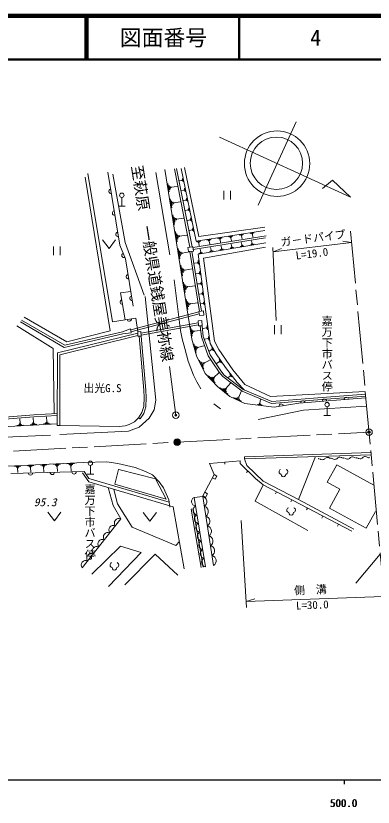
# Model space of a CAD drawing. Units: millimetres at full size, sheet at 1:1000; details may follow other scales. Extents: x 40000 to 680000, y 20000 to 380000.
# Drawn here: x 492784 to 574682, y 198715 to 380000 of the extents above; entities that cross this region are included whole.
import ezdxf
from ezdxf.enums import TextEntityAlignment as Align

# ---------------------------------------------------------------- set-up
doc = ezdxf.new("R2010")
doc.units = ezdxf.units.MM
doc.header["$LTSCALE"] = 1000
doc.header["$PDMODE"] = 32
doc.header["$PDSIZE"] = 500
doc.linetypes.add('CHAIN', pattern=[18.5, 12, -1.5, 3.5, -1.5])
for name, color, linetype, lineweight in [('S-BGD', 7, 'Continuous', 13), ('S-BMK', 2, 'CHAIN', 13), ('S-BMK-SRVR', 3, 'Continuous', 13), ('S-TTL', 2, 'Continuous', 140), ('S-TTL-BAND', 7, 'Continuous', 25), ('S-TTL-LINE', 7, 'Continuous', 50), ('S-TTL-TXT', 7, 'Continuous', 13)]:
    doc.layers.add(name, color=color, linetype=linetype, lineweight=lineweight)
doc.layers.add('S-OTRS', color=6, linetype='Continuous')
doc.styles.add('@ＭＳ ゴシック', font='')
doc.styles.add('ＭＳ ゴシック', font='')
doc.styles.get('@ＭＳ ゴシック').set_extended_font_data('@MS Gothic')
doc.styles.get('ＭＳ ゴシック').set_extended_font_data('MS Gothic')

msp = doc.modelspace()

# ---------------------------------------------------------------- linework, layer by layer
at = {"layer": 'S-BGD'}
for p, q in [((557057, 355721), (548286, 336641)), ((539497, 352237), (569507, 338442)), ((529112, 344913), (532675, 327008)), ((529603, 345010), (533173, 327071)), ((524873, 344145), (528044, 325236)), ((531007, 342723), (531166, 341955)), ((527939, 339643), (527627, 341610)), ((528057, 340166), (527902, 341149)), ((528215, 340443), (528137, 340935)), ((528393, 340597), (528354, 340843)), ((528373, 340720), (529750, 340938)), ((530856, 342292), (530319, 342181)), ((530846, 342340), (530866, 342244)), ((530913, 342403), (530953, 342212)), ((530970, 342515), (531049, 342131)), ((565381, 342326), (563038, 340452)), ((569507, 338442), (565381, 342326)), ((531313, 340054), (530764, 339941)), ((531303, 340103), (531323, 340005)), ((531371, 340168), (531411, 339972)), ((531429, 340282), (531510, 339890)), ((531467, 340494), (531629, 339711)), ((540449, 339938), (540449, 337938)), ((541949, 337938), (541949, 339938)), ((517077, 338406), (517077, 336406)), ((528518, 335981), (528184, 338090)), ((528646, 336542), (528479, 337596)), ((528815, 336839), (528731, 337366)), ((529005, 337004), (528963, 337268)), ((528984, 337136), (530461, 337369)), ((531773, 337800), (531213, 337685)), ((531763, 337850), (531783, 337750)), ((531832, 337917), (531873, 337717)), ((531892, 338033), (531974, 337633)), ((531930, 338250), (532095, 337450)), ((516327, 336406), (517827, 336406)), ((532236, 335531), (531665, 335413)), ((532226, 335582), (532247, 335480)), ((532297, 335650), (532339, 335446)), ((532357, 335768), (532441, 335361)), ((532397, 335989), (532565, 335174)), ((529121, 332168), (528764, 334425)), ((529258, 332768), (529079, 333897)), ((529439, 333086), (529350, 333651)), ((529620, 333404), (531200, 333654)), ((532866, 333713), (533038, 332881)), ((529642, 333263), (529598, 333545)), ((532703, 333245), (532121, 333125)), ((532692, 333297), (532714, 333193)), ((532765, 333366), (532807, 333159)), ((532826, 333488), (532912, 333072)), ((529750, 328199), (529368, 330610)), ((529895, 328840), (529705, 330046)), ((533173, 330944), (532579, 330821)), ((533162, 330997), (533184, 330891)), ((533236, 331067), (533279, 330855)), ((533298, 331191), (533386, 330767)), ((533340, 331420), (533514, 330572)), ((546460, 330160), (547429, 330312)), ((546718, 330102), (547202, 330177)), ((546854, 330024), (547096, 330062)), ((546930, 329936), (547051, 329955)), ((546990, 329946), (547096, 329268)), ((512638, 328709), (514138, 326709)), ((514138, 326709), (515638, 328709)), ((530089, 329180), (529993, 329782)), ((530306, 329368), (530258, 329670)), ((530282, 329519), (531970, 329786)), ((533368, 326923), (550131, 329600)), ((533425, 326476), (549993, 329123)), ((534163, 328218), (535162, 328375)), ((534428, 328157), (534928, 328236)), ((536567, 328611), (537566, 328768)), ((536832, 328551), (537332, 328629)), ((536973, 328470), (537222, 328509)), ((537051, 328380), (537176, 328400)), ((537113, 328390), (537223, 327690)), ((539051, 329000), (540043, 329156)), ((539315, 328940), (539811, 329018)), ((539454, 328860), (539702, 328899)), ((539532, 328771), (539656, 328790)), ((539594, 328781), (539702, 328087)), ((541529, 329388), (542513, 329542)), ((541790, 329328), (542282, 329405)), ((541929, 329249), (542174, 329288)), ((542005, 329161), (542128, 329180)), ((542067, 329170), (542175, 328481)), ((543998, 329775), (544975, 329928)), ((544258, 329716), (544746, 329792)), ((544395, 329637), (544639, 329675)), ((544471, 329549), (544593, 329568)), ((544532, 329559), (544639, 328875)), ((546919, 327878), (546821, 328464)), ((569743, 328102), (567693, 328399)), ((501416, 327187), (501416, 325187)), ((502916, 325187), (502916, 327187)), ((530361, 324335), (529983, 326727)), ((534568, 328077), (534818, 328116)), ((534647, 327987), (534771, 328006)), ((534709, 327997), (534819, 327297)), ((535156, 325936), (535047, 326583)), ((537543, 326330), (537437, 326965)), ((537600, 326340), (537486, 326321)), ((540402, 326529), (539513, 326380)), ((540165, 326581), (539720, 326506)), ((539913, 326721), (539809, 327344)), ((540039, 326651), (539817, 326614)), ((539968, 326731), (539857, 326712)), ((542745, 326921), (541873, 326775)), ((542513, 326972), (542077, 326899)), ((542265, 327110), (542163, 327720)), ((542389, 327041), (542171, 327004)), ((542320, 327119), (542211, 327100)), ((545071, 327310), (544216, 327167)), ((544843, 327360), (544416, 327288)), ((544601, 327495), (544501, 328093)), ((544722, 327427), (544508, 327392)), ((544654, 327504), (544547, 327486)), ((547380, 327696), (546542, 327556)), ((547156, 327745), (546737, 327675)), ((547038, 327811), (546828, 327776)), ((546971, 327886), (546867, 327869)), ((551704, 326934), (552413, 310236)), ((551746, 325939), (569743, 328102)), ((551746, 325939), (553667, 326712)), ((530506, 324971), (530316, 326167)), ((530698, 325308), (530603, 325906)), ((530913, 325495), (530866, 325794)), ((530890, 325645), (532564, 325910)), ((532699, 326018), (534874, 312285)), ((533145, 326075), (535320, 312348)), ((535664, 325736), (534740, 325582)), ((535418, 325790), (534955, 325713)), ((535287, 325863), (535056, 325824)), ((535213, 325946), (535098, 325927)), ((538042, 326134), (537135, 325982)), ((537800, 326187), (537347, 326111)), ((537672, 326258), (537445, 326221)), ((530974, 320461), (530596, 322853)), ((534390, 323434), (533729, 323347)), ((534382, 323493), (534398, 323375)), ((534469, 323564), (534500, 323328)), ((534548, 323694), (534609, 323222)), ((534611, 323942), (534735, 322999)), ((531119, 321097), (530930, 322293)), ((531311, 321434), (531216, 322032)), ((531526, 321621), (531479, 321920)), ((531503, 321771), (533178, 322036)), ((534728, 321005), (534113, 320925)), ((534720, 321060), (534735, 320950)), ((534801, 321126), (534830, 320907)), ((534874, 321248), (534932, 320809)), ((534934, 321479), (535048, 320601)), ((535247, 319081), (535354, 318267)), ((531588, 316586), (531209, 318979)), ((531732, 317222), (531543, 318418)), ((531924, 317559), (531830, 318157)), ((532140, 317746), (532093, 318045)), ((532116, 317896), (533791, 318161)), ((535056, 318642), (534486, 318568)), ((535049, 318693), (535063, 318591)), ((535124, 318755), (535151, 318551)), ((535192, 318867), (535246, 318460)), ((535376, 316343), (534850, 316274)), ((535370, 316390), (535382, 316296)), ((535439, 316447), (535463, 316259)), ((535502, 316551), (535551, 316175)), ((535552, 316749), (535651, 315997)), ((532201, 312710), (531822, 315104)), ((532346, 313346), (532156, 314543)), ((532538, 313684), (532443, 314282)), ((532753, 313871), (532706, 314170)), ((532730, 314021), (534405, 314286)), ((535687, 314106), (535203, 314043)), ((535681, 314150), (535693, 314063)), ((535745, 314202), (535767, 314029)), ((535803, 314297), (535848, 313952)), ((535849, 314479), (535940, 313788)), ((519104, 308086), (534736, 312152)), ((519174, 307639), (534800, 311703)), ((521460, 307305), (534597, 309646)), ((521479, 306851), (534626, 309194)), ((533173, 306613), (532852, 308644)), ((536387, 308494), (535709, 308396)), ((536378, 308555), (536396, 308434)), ((536466, 308629), (536501, 308387)), ((536546, 308764), (536616, 308280)), ((536607, 309021), (536748, 308052)), ((552083, 309101), (552083, 307101)), ((553583, 307101), (553583, 309101)), ((533296, 307153), (533135, 308168)), ((533459, 307439), (533379, 307947)), ((533642, 307598), (533602, 307852)), ((533622, 307725), (535044, 307950)), ((536967, 306538), (537099, 305627)), ((534114, 302864), (533559, 304889)), ((536760, 306043), (536123, 305951)), ((536752, 306100), (536768, 305986)), ((536834, 306170), (536867, 305943)), ((536909, 306297), (536975, 305842)), ((534177, 303426), (533900, 304438)), ((534310, 303734), (534172, 304240)), ((534478, 303916), (534409, 304169)), ((534444, 304043), (535861, 304432)), ((537677, 303526), (537131, 303212)), ((537649, 303574), (537705, 303477)), ((537687, 304050), (538134, 303270)), ((537699, 303668), (537811, 303473)), ((537721, 303810), (537945, 303420)), ((535844, 299135), (534818, 301154)), ((535937, 300452), (537351, 301170)), ((539370, 301314), (539939, 300469)), ((539428, 301046), (539712, 300624)), ((529463, 288505), (527988, 299635)), ((535789, 299742), (535277, 300752)), ((535863, 300097), (535607, 300602)), ((536001, 300326), (535873, 300578)), ((539401, 300721), (538810, 300323)), ((539366, 300774), (539437, 300668)), ((539415, 300884), (539557, 300672)), ((538473, 295899), (536962, 297502)), ((538198, 297154), (539320, 298212)), ((541873, 297466), (541456, 297140)), ((541819, 297903), (542284, 297307)), ((541844, 297503), (541902, 297428)), ((541874, 297587), (541991, 297438)), ((541876, 297707), (542108, 297410)), ((538255, 296451), (537500, 297252)), ((538227, 296802), (537849, 297203)), ((538293, 297054), (538104, 297254)), ((540937, 294593), (541965, 295823)), ((541376, 293331), (539618, 294799)), ((541083, 293874), (540204, 294608)), ((541010, 294233), (540571, 294600)), ((541047, 294501), (540827, 294684)), ((543857, 292678), (544438, 293961)), ((544524, 291713), (542691, 292543)), ((544148, 292104), (543232, 292519)), ((544003, 292391), (543544, 292598)), ((543971, 292626), (543742, 292730)), ((548723, 291261), (548829, 292077)), ((538158, 291114), (539705, 290000)), ((549260, 290836), (548095, 290987)), ((548984, 290991), (548402, 291066)), ((548854, 291126), (548562, 291164)), ((548796, 291252), (548650, 291271)), ((564122, 290445), (564122, 288445)), ((563372, 288445), (564872, 288445)), ((493945, 286514), (493571, 286493)), ((493843, 286659), (493656, 286648)), ((493749, 286653), (493689, 287701)), ((497211, 286559), (496432, 286514)), ((497007, 286703), (496618, 286681)), ((496901, 286853), (496706, 286842)), ((496804, 286848), (496741, 287938)), ((500690, 286603), (499115, 286512)), ((500287, 286737), (499500, 286692)), ((500081, 286883), (499688, 286861)), ((499974, 287035), (499777, 287024)), ((499875, 287030), (499812, 288132)), ((520891, 287905), (521267, 287659)), ((494523, 286248), (493027, 286161)), ((494140, 286376), (493392, 286333)), ((497609, 286425), (496051, 286336)), ((545160, 279008), (574158, 279931)), ((545176, 278509), (574204, 279432)), ((504512, 277360), (506249, 277446)), ((540665, 277759), (540710, 277261)), ((545160, 279008), (545176, 278509)), ((561479, 279027), (557560, 269216)), ((491638, 275163), (508416, 275591)), ((492460, 276762), (493903, 276834)), ((492828, 276636), (493550, 276671)), ((493016, 276500), (493376, 276518)), ((493113, 276360), (493293, 276369)), ((493203, 276365), (493253, 275354)), ((495366, 276906), (496880, 276981)), ((495752, 276774), (496509, 276811)), ((495949, 276632), (496328, 276650)), ((496051, 276485), (496240, 276494)), ((496146, 276490), (496198, 275429)), ((498342, 277054), (499929, 277133)), ((498747, 276915), (499540, 276954)), ((498953, 276766), (499350, 276786)), ((499060, 276612), (499259, 276622)), ((499159, 276617), (499214, 275506)), ((501390, 277205), (503052, 277288)), ((501814, 277060), (502644, 277101)), ((502030, 276904), (502445, 276924)), ((502142, 276743), (502349, 276753)), ((502246, 276748), (502303, 275585)), ((504955, 277208), (505824, 277251)), ((505181, 277045), (505615, 277066)), ((505298, 276877), (505515, 276887)), ((505406, 276882), (505467, 275666)), ((509887, 276996), (509887, 274996)), ((545977, 275713), (545628, 275355)), ((508045, 275336), (509490, 273231)), ((509137, 274996), (510637, 274996)), ((535671, 270020), (538246, 274899)), ((509490, 273231), (528860, 267496)), ((552514, 270933), (552284, 270489)), ((556063, 269087), (555832, 268643)), ((528860, 267496), (531377, 253344)), ((559611, 267241), (559381, 266797)), ((500134, 266325), (501634, 264325)), ((501634, 264325), (503134, 266325)), ((516820, 264794), (507976, 253553)), ((521996, 266210), (523496, 264210)), ((523496, 264210), (524996, 266210)), ((563160, 265394), (562929, 264951)), ((544397, 264403), (545683, 244478)), ((566709, 263548), (566478, 263105)), ((576293, 256643), (570741, 249996)), ((545596, 245828), (576978, 246943)), ((545596, 245828), (547575, 246438))]:
    msp.add_line(p, q, dxfattribs=at)
for points in [[(526965, 344832), (533117, 305963), (534183, 302074), (536211, 298079), (539005, 295116), (541797, 292784), (545294, 291199), (552023, 290328)], [(530680, 345052), (534120, 328380), (549861, 330845)], [(531472, 345228), (534731, 329423), (549866, 331587)], [(494720, 310941), (504471, 305302), (514442, 307819), (508666, 343045)], [(509265, 343878), (514943, 309877), (517879, 310383)], [(513850, 344210), (516612, 327482), (517890, 324293), (519697, 313493)], [(522163, 316017), (517846, 328080), (515053, 343721)], [(550073, 327995), (534572, 325401), (536301, 312181), (537351, 304935), (538730, 302535), (540828, 299416), (543512, 295979), (545218, 294232)], [(550027, 326977), (535804, 324498), (538352, 305473), (539323, 303598), (542483, 298903), (545232, 295537), (551163, 292766), (572873, 293957)], [(529035, 319491), (530540, 307911), (530920, 306035), (531497, 303827), (532313, 300905), (533530, 297701), (534256, 296152), (535191, 294561)], [(502892, 284107), (518616, 284889), (521018, 285755), (523376, 287851), (524483, 289755), (524867, 291954), (522432, 315683)], [(519131, 316877), (516806, 316537), (517879, 310383), (520288, 310756), (520732, 307626)], [(494104, 310315), (504020, 304516), (517237, 307607), (519067, 308324), (519214, 307387), (517339, 307169), (503877, 304021), (493852, 309884)], [(493011, 308971), (501324, 303822), (501572, 288892)], [(535045, 308973), (535311, 306428), (536891, 302135), (537948, 300523), (539374, 298384), (540200, 297343), (544656, 293980), (551376, 291168), (561033, 291947), (572974, 292855)], [(535495, 309002), (535753, 306531), (537295, 302339), (539739, 298649), (540517, 297668), (544882, 294373), (551449, 291625), (560998, 292395), (572940, 293304)], [(502286, 286155), (502316, 302803), (520746, 307295)], [(502836, 286154), (502865, 302371), (520769, 306734)], [(521030, 306610), (522126, 294247), (522234, 292548), (522113, 290513), (521673, 289101), (520891, 287905)], [(521267, 287659), (522084, 288907), (522559, 290431), (522685, 292549), (522575, 294281), (521480, 306629)], [(573009, 292476), (557680, 291243), (552023, 290328)], [(548339, 287488), (558704, 289663), (573184, 290558)], [(473262, 287122), (487347, 287858), (496910, 288604), (502291, 288937)], [(473750, 286647), (487379, 287359), (496945, 288105), (502290, 288436)], [(475160, 285275), (488383, 285744), (502287, 286544)], [(502286, 286155), (502836, 286154), (516500, 285922), (517869, 286049), (518778, 286372), (519977, 287028), (520891, 287905)], [(475160, 285275), (478285, 282917), (500741, 283912)], [(488257, 274758), (489315, 276756), (508339, 277700), (513653, 277860), (516199, 277482), (520153, 276521), (522468, 275650), (524118, 274825), (525620, 273220), (526634, 271864), (527849, 269085), (528043, 267469)], [(538246, 274899), (537151, 277437), (544179, 278082), (544235, 277412), (547718, 274014), (549452, 272526), (569771, 261955)], [(545176, 278509), (545721, 276957), (549472, 273378), (557560, 269216), (570276, 262424)], [(508416, 275591), (509501, 274010), (527912, 268559)], [(575192, 266425), (573093, 262605), (564644, 267246), (567024, 271580), (564162, 273153), (566361, 277156), (574840, 272499)], [(538246, 274899), (538865, 274572), (538479, 273841), (537860, 274168)], [(549452, 272526), (547666, 268808), (559738, 262087)], [(513955, 271909), (515071, 267830), (516820, 264794)], [(515250, 271526), (516107, 268185), (519420, 262845), (529445, 258638), (530265, 259596)], [(536114, 270859), (536733, 270532), (536290, 269693), (535671, 270020)], [(538103, 254100), (535625, 269903), (533654, 269687), (536279, 253745)], [(535725, 253672), (533448, 267098), (532955, 267014), (535232, 253589)], [(510212, 252082), (516807, 258545), (521523, 257082), (513990, 249287)], [(517767, 249680), (524733, 256711), (529929, 251842)]]:
    msp.add_lwpolyline(points, dxfattribs=at)
for points in [[(533470, 326117), (532349, 325974), (532225, 326951), (533346, 327093)], [(535892, 311461), (534855, 311314), (534720, 312263), (535758, 312410)], [(535506, 309002), (534641, 308947), (534565, 310141), (535429, 310197)], [(521488, 306629), (520774, 306600), (520732, 307626), (521446, 307655)], [(527236, 269259), (524814, 273895), (516397, 276062), (516331, 276079), (515457, 272683)]]:
    msp.add_lwpolyline(points, close=True, dxfattribs=at)
for centre, radius in [((552654, 346142), 7500), ((552514, 346216), 6000), ((517077, 338906), 500), ((564122, 290945), 500), ((529463, 288505), 750), ((509887, 277496), 500), ((562176, 278545), 50), ((565055, 278612), 50), ((567933, 278679), 50), ((570812, 278746), 50), ((573691, 278813), 50)]:
    msp.add_circle(centre, radius, dxfattribs=at)
for centre, radius, start, end in [((514583, 339770), 500, 99.37611, 279.37611), ((515398, 334837), 500, 99.37611, 279.37611), ((516212, 329904), 500, 99.37611, 279.37611), ((517559, 325119), 500, 111.82543, 291.82543), ((518568, 320239), 500, 99.49985, 279.49985), ((519393, 315308), 500, 99.49985, 279.49985), ((517175, 314419), 500, 99.89162, 279.89162), ((518772, 310521), 500, 188.7853, 8.7853), ((563539, 291715), 500, 4.59747, 184.59747), ((568523, 292115), 500, 4.59747, 184.59747), ((553611, 290585), 500, 9.19778, 189.19778), ((558555, 291314), 500, 4.59747, 184.59747), ((563007, 279147), 833, 225.74926, 316.92554), ((564224, 278009), 833, 45.74926, 136.92554), ((565886, 279214), 833, 225.74926, 316.92554), ((567102, 278077), 833, 45.74926, 136.92554), ((568764, 279281), 833, 225.74926, 316.92554), ((569981, 278144), 833, 45.74926, 136.92554), ((571643, 279349), 833, 225.74926, 316.92554), ((572860, 278211), 833, 45.74926, 136.92554), ((553714, 275551), 599, 113.44836, 257.2818), ((554517, 275551), 599, 282.7182, 66.55164), ((496137, 275278), 500, 181.45897, 1.45897), ((501135, 275405), 500, 181.45897, 1.45897), ((506134, 275533), 500, 181.45897, 1.45897), ((554115, 274935), 534, 176.52859, 3.47141), ((534119, 268740), 1055, 116.146, 262.55662), ((535313, 268698), 1245, 302.35163, 75.47291), ((534447, 266747), 1055, 116.146, 262.55662), ((535667, 266440), 1245, 302.35163, 75.47291), ((555476, 266777), 599, 113.44836, 257.2818), ((556279, 266777), 599, 282.7182, 66.55164), ((516440, 263793), 1071, 69.23874, 214.37086), ((534775, 264755), 1055, 116.146, 262.55662), ((536021, 264182), 1245, 302.35163, 75.47291), ((555878, 266160), 534, 176.52859, 3.47141), ((515177, 262187), 1071, 69.23874, 214.37086), ((535103, 262762), 1055, 116.146, 262.55662), ((536375, 261925), 1245, 302.35163, 75.47291), ((513913, 260581), 1071, 69.23874, 214.37086), ((535431, 260769), 1055, 116.146, 262.55662), ((512650, 258975), 1071, 69.23874, 214.37086), ((535759, 258777), 1055, 116.146, 262.55662), ((536729, 259667), 1245, 302.35163, 75.47291), ((511387, 257370), 1071, 69.23874, 214.37086), ((536088, 256784), 1055, 116.146, 262.55662), ((537083, 257409), 1245, 302.35163, 75.47291), ((510123, 255764), 1071, 69.23874, 214.37086), ((536416, 254791), 1055, 116.146, 262.55662), ((537437, 255152), 1245, 302.35163, 75.47291), ((508860, 254158), 1071, 69.23874, 214.37086), ((514974, 254187), 599, 113.44836, 257.2818), ((515777, 254187), 599, 282.7182, 66.55164), ((515375, 253571), 534, 176.52859, 3.47141)]:
    msp.add_arc(centre, radius, start, end, dxfattribs=at)
for p in [(529463, 288505), (573728, 284631), (573728, 284631)]:
    msp.add_point(p, dxfattribs=at)
at = {"layer": 'S-BMK'}
for p, q in [((569506, 330692), (576783, 251291)), ((529761, 282349), (573728, 284631)), ((473762, 279258), (529761, 282349))]:
    msp.add_line(p, q, dxfattribs=at)
at = {"layer": 'S-BMK-SRVR'}
for centre, radius in [((573728, 284631), 750), ((529761, 282349), 750), ((529761, 282349), 600), ((529761, 282349), 450), ((529761, 282349), 300), ((529761, 282349), 150), ((529761, 282349), 20)]:
    msp.add_circle(centre, radius, dxfattribs=at)
msp.add_point((529761, 282349), dxfattribs=at)
at = {"layer": 'S-OTRS'}
msp.add_point((573728, 284631), dxfattribs=at)
at = {"layer": 'S-TTL'}
msp.add_line((680000, 380000), (40000, 380000), dxfattribs=at)
at = {"layer": 'S-TTL-BAND'}
for p, q in [((40000, 205000), (579000, 205000)), ((568000, 205000), (568000, 204000))]:
    msp.add_line(p, q, dxfattribs=at)
at = {"layer": 'S-TTL-LINE'}
for p, q in [((508747, 380000), (508747, 370000)), ((509247, 380000), (509247, 370000)), ((543997, 380000), (543997, 370000)), ((40000, 370000), (680000, 370000))]:
    msp.add_line(p, q, dxfattribs=at)

# ---------------------------------------------------------------- texts
at = {"layer": 'S-BGD'}
for s, height, rotation, style, p in [('至萩原\u3000一般県道銭屋美祢線', 2566, 279.025, 'ＭＳ ゴシック', (524107, 323298)), ('嘉万下市バス停', 1833, 270, '@ＭＳ ゴシック', (564096, 302628)), ('嘉万下市バス停', 1833, 270, '@ＭＳ ゴシック', (509749, 264094))]:
    msp.add_text(s, height=height, rotation=rotation, dxfattribs=dict(at, style=style)).set_placement(p, align=Align.MIDDLE_CENTER)
for s, rotation, style, p in [('ガ－ドパイプ', 7.368, 'ＭＳ ゴシック', (561097, 327622)), ('L=19.0', 6.989, '@ＭＳ ゴシック', (560817, 324069)), ('側\u3000溝', 2.324, 'ＭＳ ゴシック', (560356, 247034))]:
    msp.add_text(s, height=1833, rotation=rotation, dxfattribs=dict(at, style=style)).set_placement(p, align=Align.BOTTOM_CENTER)
at = {"layer": 'S-BGD', "style": 'ＭＳ ゴシック'}
msp.add_text('出光G.S', height=1833, dxfattribs=at).set_placement((512638, 294707), align=Align.MIDDLE_CENTER)
at = {"layer": 'S-BGD', "style": 'ＭＳ ゴシック', "oblique": 15, "width": 1.05}
msp.add_text('95.3', height=1833, dxfattribs=at).set_placement((499509, 268569), align=Align.MIDDLE_CENTER)
at = {"layer": 'S-BGD', "style": '@ＭＳ ゴシック'}
msp.add_text('L=30.0', height=1833, rotation=2.324, dxfattribs=at).set_placement((560702, 245959), align=Align.TOP_CENTER)
at = {"layer": 'S-TTL-BAND', "style": 'ＭＳ ゴシック'}
for p in [(567844, 198195), (568000, 198195)]:
    msp.add_text('500.0', height=1833, dxfattribs=at).set_placement(p, align=Align.BOTTOM_CENTER)
at = {"layer": 'S-TTL-TXT', "style": 'ＭＳ ゴシック'}
for s, p in [('図面番号', (526622, 375000)), ('4', (561497, 375000))]:
    msp.add_text(s, height=3666, dxfattribs=at).set_placement(p, align=Align.MIDDLE_CENTER)

doc.saveas('drawing.dxf')
